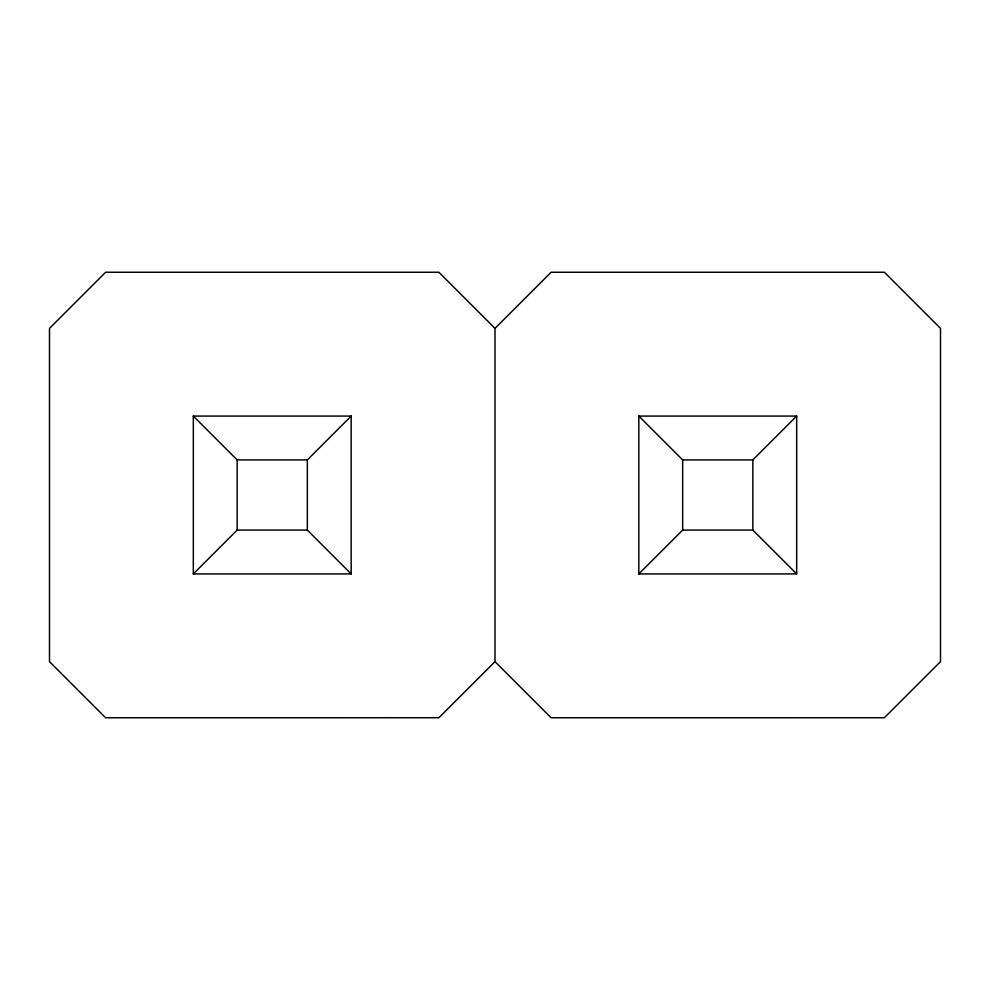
<?xml version="1.0" encoding="UTF-8"?>
<svg xmlns="http://www.w3.org/2000/svg" width="990" height="990" viewBox="0 0 990 990"><rect width="100%" height="100%" fill="white"/><g stroke="black" fill="none" stroke-linecap="round" stroke-linejoin="round"><path stroke-width="1.49" d="M193.322 573.928L237.167 530.083L307.333 530.083L351.178 573.928L193.322 573.928L193.322 416.072L351.178 416.072L351.178 573.928M193.322 416.072L237.167 459.929L307.333 459.929L351.178 416.072M495 328.383L551.121 272.25L884.379 272.25L940.5 328.383L940.5 661.629L884.379 717.725L551.121 717.75L495 661.629L495 328.383L438.879 272.25L105.621 272.25L49.5 328.383L49.5 661.629L105.621 717.75L438.879 717.725L495 661.629M638.822 573.928L682.667 530.083L752.833 530.083L796.678 573.928L796.678 416.072L638.822 416.072L638.822 573.928L796.678 573.928M638.822 416.072L682.667 459.929L752.833 459.929L796.678 416.072M752.833 459.929L752.833 530.083M682.667 459.929L682.667 530.083M307.333 459.929L307.333 530.083M237.167 459.929L237.167 530.083"/></g></svg>
